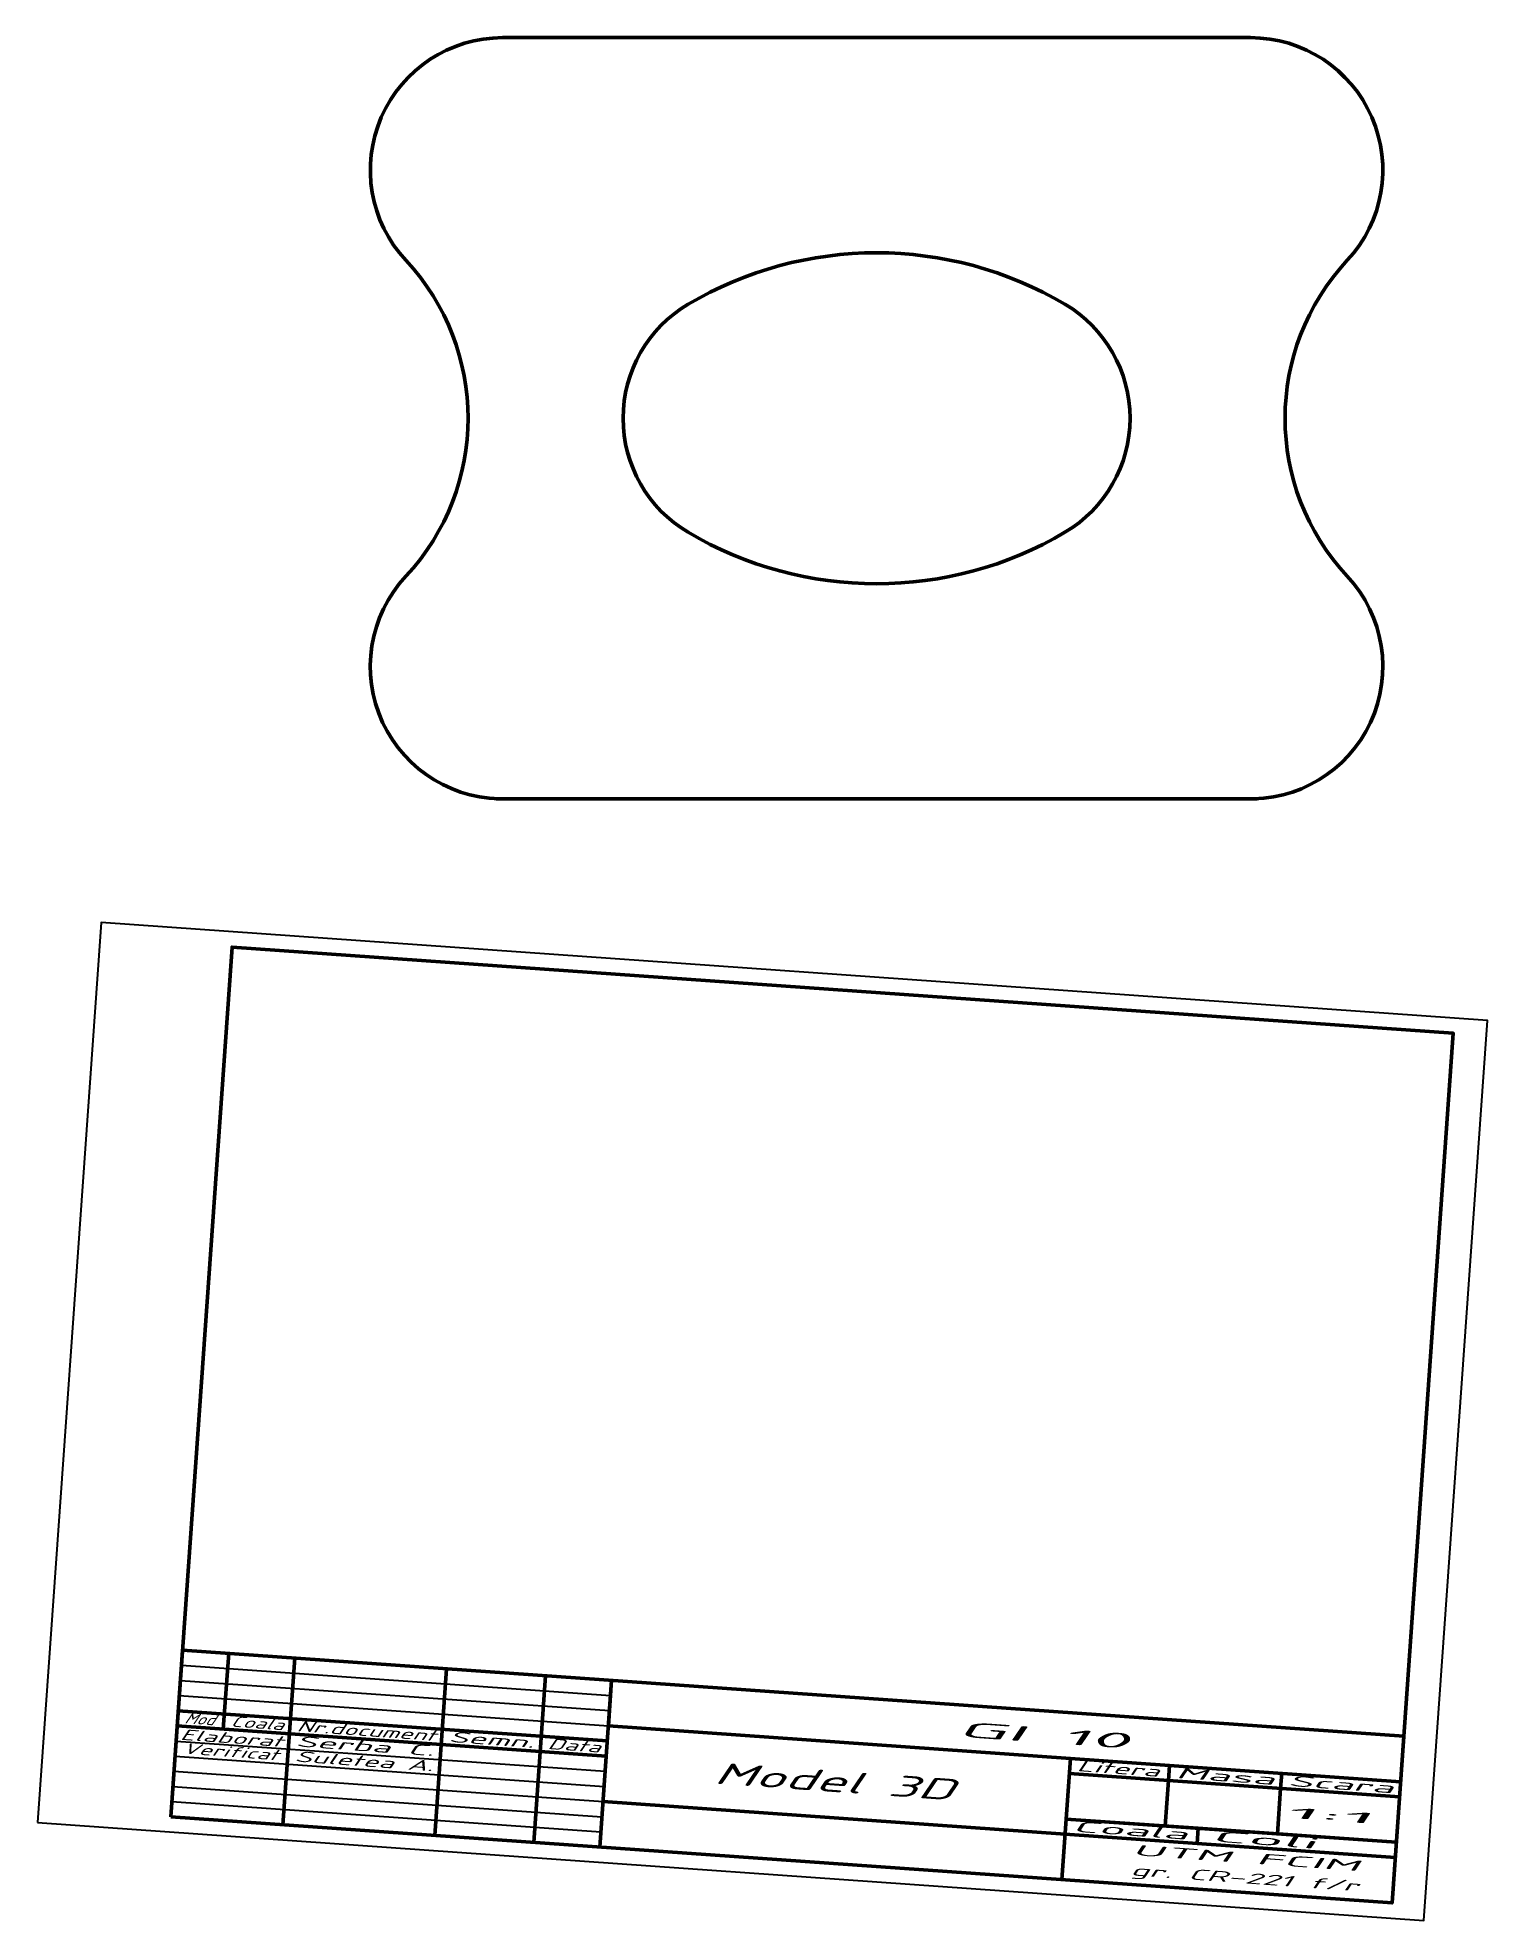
# Model space of a CAD drawing. Header units: inches. Extents: x -14 to 205, y -51 to 234.
import ezdxf
from ezdxf.enums import TextEntityAlignment as Align

# ---------------------------------------------------------------- set-up
doc = ezdxf.new("R2010")
doc.units = ezdxf.units.IN
doc.header["$MEASUREMENT"] = 0
for name, color, linetype, lineweight in [('contur', 7, 'Continuous', 50), ('sub', 101, 'Continuous', 25), ('text3.5', 140, 'Continuous', 35), ('text5', 150, 'Continuous', 50), ('text7', 50, 'Continuous', 70)]:
    doc.layers.add(name, color=color, linetype=linetype, lineweight=lineweight)
doc.styles.get("Standard").update_dxf_attribs({"font": 'isocp.shx', "oblique": 15})

msp = doc.modelspace()

# ---------------------------------------------------------------- linework, layer by layer
at = {"layer": 'contur'}
for p, q in [((56, 233.5), (169, 233.5)), ((55, 118.52), (170.02, 118.53))]:
    msp.add_line(p, q, dxfattribs=at)
at = {"layer": 'contur', "extrusion": (-0.062469, -0.886289, 0.4589)}
for p, q in [((14.6, -10.57, -18.44), (13.79, -22.02, -40.65)), ((24.58, -11.28, -18.44), (22.8, -36.46, -67.3)), ((47.52, -12.9, -18.44), (45.75, -38.07, -67.3)), ((62.48, -13.95, -18.44), (60.71, -39.13, -67.3)), ((72.46, -14.65, -18.44), (70.68, -39.83, -67.3)), ((72.46, -14.65, -18.44), (71.97, -21.52, -31.76)), ((6.97, -19.24, -36.21), (71.81, -23.81, -36.21)), ((6.81, -21.53, -40.65), (71.65, -26.1, -40.65)), ((71.97, -21.52, -31.76), (191.68, -29.96, -31.76)), ((141.8, -26.44, -31.76), (140.51, -44.75, -67.3)), ((156.6, -29.78, -36.21), (156.76, -27.5, -31.76)), ((191.52, -32.25, -36.21), (141.64, -28.73, -36.21)), ((156.6, -29.78, -36.21), (156.12, -36.65, -49.53)), ((173.56, -30.98, -36.21), (173.08, -37.85, -49.53)), ((173.56, -30.98, -36.21), (173.72, -28.69, -31.76)), ((140.99, -37.89, -53.98), (71.17, -32.96, -53.98)), ((191.03, -39.11, -49.53), (141.16, -35.6, -49.53)), ((141.16, -35.6, -49.53), (161.11, -37, -49.53)), ((190.87, -41.4, -53.98), (140.99, -37.89, -53.98)), ((161.11, -37, -49.53), (160.94, -39.29, -53.98)), ((161.11, -37, -49.53), (191.03, -39.11, -49.53))]:
    msp.add_line(p, q, dxfattribs=at)
for points in [[(8.31, -75.75), (193.31, -75.75), (193.31, 211.25), (8.31, 211.25)], [(8.31, -75.75), (193.31, -75.75), (193.31, -20.75), (8.31, -20.75)]]:
    msp.add_lwpolyline(points, close=True, dxfattribs=at)
at = {"layer": 'contur'}
for centre, radius, start, end in [((56, 213.5), 20, 90, 222.9859), ((169, 213.5), 20, 317.0141, 90), ((15.77, 176), 35, 317.0141, 42.9859), ((112.5, 145), 56, 59.4416, 120.5584), ((209.23, 176), 35, 137.0141, 222.9859), ((94.2, 176), 20, 120.5584, 239.4416), ((130.8, 176), 20, 300.5584, 59.4416), ((112.5, 207), 56, 239.4416, 300.5584), ((56, 138.5), 20, 137.0141, 272.8637), ((169, 138.5), 20, 267.0656, 42.9859)]:
    msp.add_arc(centre, radius, start, end, dxfattribs=at)
at = {"layer": 'sub', "extrusion": (-0.062469, -0.886289, 0.4589)}
for p, q in [((7.46, -12.37, -22.88), (72.3, -16.94, -22.88)), ((7.13, -16.95, -31.76), (71.97, -21.52, -31.76)), ((7.3, -14.66, -27.32), (72.14, -19.23, -27.32)), ((6.65, -23.82, -45.09), (71.49, -28.39, -45.09)), ((6.33, -28.39, -53.98), (71.17, -32.96, -53.98)), ((6.49, -26.1, -49.53), (71.33, -30.67, -49.53)), ((6.17, -30.68, -58.42), (71.01, -35.25, -58.42)), ((6.01, -32.97, -62.86), (70.84, -37.54, -62.86))]:
    msp.add_line(p, q, dxfattribs=at)
msp.add_lwpolyline([(-11.69, -80.75), (198.31, -80.75), (198.31, 216.25), (-11.69, 216.25)], close=True, dxfattribs=at)

# ---------------------------------------------------------------- texts
at = {"layer": 'text3.5', "extrusion": (-0.062469, -0.886289, 0.4589), "oblique": 15}
for s, width, p, p2 in [('Mod', 0.598007, (9.31, -44.75), (13.81, -44.75)), ('Elaborat', 0.894661, (8.81, -50.25), (24.31, -50.25)), ('Coala', 0.740614, (16.31, -44.75), (24.31, -44.75)), ('Nr.document', 0.839161, (26.31, -44.75), (47.31, -44.75)), ('Semn.', 1.142857, (49.31, -44.75), (62.31, -44.75)), ('Verificat', 0.804438, (9.31, -54.75), (23.81, -54.75)), ('Suletea A.', 0.991736, (26.31, -54.75), (47.31, -54.75)), ('Serba C.', 1.263158, (26.31, -49.75), (47.31, -49.75)), ('Data', 0.850896, (64.31, -44.75), (72.31, -44.75)), ('Litera', 1.024435, (144.31, -39.75), (156.81, -39.75)), ('Scara', 1.39108, (176.31, -39.75), (192.31, -39.75)), ('1:1', 3.354037, (176.12, -50.25), (189.62, -50.25)), ('Coala', 1.620092, (144.31, -59.75), (161.81, -59.75)), ('UTM FCIM', 1.842457, (153.51, -66.1), (188.01, -66.1)), ('Coli', 2.344322, (165.31, -59.75), (181.31, -59.75)), ('gr. CR-221 f/r', 1.194805, (153.51, -72.75), (188.01, -72.75))]:
    msp.add_text(s, height=3.5, dxfattribs=dict(at, width=width)).set_placement(p, p2, align=Align.FIT)
at = {"layer": 'text3.5', "extrusion": (-0.062469, -0.886289, 0.4589), "oblique": 15, "width": 1.483591}
msp.add_text('Masa', height=3.5, rotation=360, dxfattribs=at).set_placement((159.31, -39.75), (174.31, -39.75), align=Align.FIT)
at = {"layer": 'text5', "extrusion": (-0.062469, -0.886289, 0.4589), "oblique": 15, "width": 2.038586}
msp.add_text('GI 10', height=5, dxfattribs=at).set_placement((125.97, -31.24), (151.97, -31.24), align=Align.FIT)
at = {"layer": 'text7', "extrusion": (-0.062469, -0.886289, 0.4589), "oblique": 15}
msp.add_text('Model 3D', height=7, dxfattribs=at).set_placement((107.81, -48.75), align=Align.MIDDLE)

doc.saveas('drawing.dxf')
